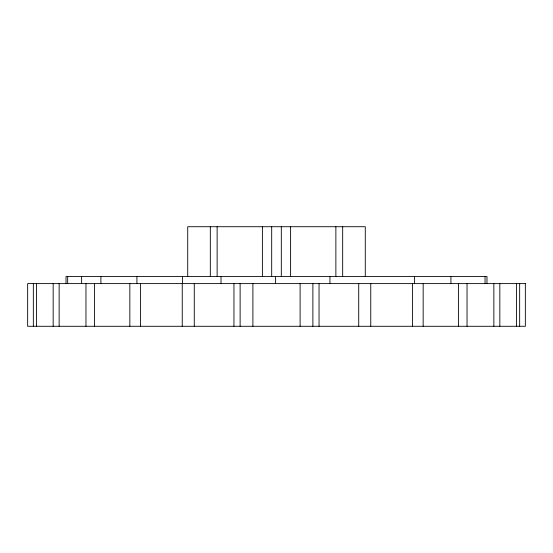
<?xml version="1.0" encoding="UTF-8"?>
<svg xmlns="http://www.w3.org/2000/svg" width="553" height="553" viewBox="0 0 553 553"><rect width="100%" height="100%" fill="white"/><g stroke="black" fill="none" stroke-linecap="round" stroke-linejoin="round"><path stroke-width="0.83" d="M519.661 283.613L519.661 326.284M516.578 283.613L516.578 326.284M499.836 283.613L499.836 326.284M493.857 283.613L493.857 326.284M486.986 283.613L486.986 276.5L66.014 276.5L66.014 283.613M485.05 276.5L485.05 283.613M467.036 283.613L467.036 326.284M458.499 283.613L458.499 326.284M450.923 276.5L450.923 283.613M423.156 283.613L423.156 326.284M414.487 276.5L414.487 283.613M412.566 283.613L412.566 326.284M370.759 283.613L370.759 326.284M365.277 276.5L365.277 226.716L187.723 226.716L187.723 276.5M358.724 283.613L358.724 326.284M342.673 226.716L342.673 276.5M335.871 226.716L335.871 276.5M329.954 276.5L329.954 283.613M319.046 283.613L319.046 326.284M312.88 283.613L312.88 326.284M300.106 283.613L300.106 326.284M290.608 226.716L290.608 276.5M281.311 226.716L281.311 276.5M275.442 276.5L275.442 283.613M271.689 226.716L271.689 276.5M262.392 226.716L262.392 276.5M252.894 283.613L252.894 326.284M240.12 283.613L240.12 326.284M233.954 283.613L233.954 326.284M221 276.5L221 283.613M217.129 226.716L217.129 276.5M210.327 226.716L210.327 276.5M194.276 283.613L194.276 326.284M182.455 276.5L182.455 283.613M182.241 283.613L182.241 326.284M140.434 283.613L140.434 326.284M136.923 276.5L136.923 283.613M129.844 283.613L129.844 326.284M100.902 276.5L100.902 283.613M94.501 283.613L94.501 326.284M85.964 283.613L85.964 326.284M81.63 276.5L81.63 283.613M67.673 276.5L67.673 283.613M59.143 283.613L59.143 326.284M53.164 283.613L53.164 326.284M36.422 283.613L36.422 326.284M33.339 283.613L33.339 326.284M525.35 283.613L27.65 283.613L27.65 326.284L525.35 326.284L525.35 283.613"/></g></svg>
